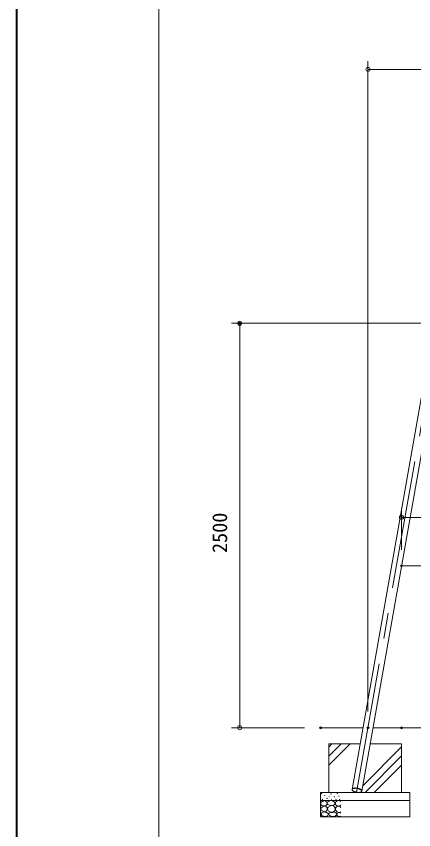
# Model space of a CAD drawing. Units: millimetres, scale not verified. Extents: x 0 to 420, y 0 to 297.
# Drawn here: x 0.2 to 49.3, y 60.4 to 160.9 of the extents above; entities that cross this region are included whole.
import ezdxf
from ezdxf.enums import TextEntityAlignment as Align

# ---------------------------------------------------------------- set-up
doc = ezdxf.new("R2010")
doc.units = ezdxf.units.MM
doc.header["$LTSCALE"] = 0.5
doc.header["$PDMODE"] = 32
doc.header["$PDSIZE"] = 0.25
doc.linetypes.add('USER1', pattern=[50.8, 31.75, -6.35, 6.35, -6.35])
for name, color, linetype, lineweight in [('DEFPOINTS_3', 7, 'Continuous', 0), ('LY_2', 7, 'Continuous', 0), ('LY_5', 2, 'Continuous', 18), ('LY_6', 7, 'Continuous', 0)]:
    doc.layers.add(name, color=color, linetype=linetype, lineweight=lineweight)
doc.styles.add('ＭＳ ゴシック', font='')
doc.styles.get('ＭＳ ゴシック').set_extended_font_data('MS Gothic')

# ---------------------------------------------------------------- blocks, each defined once
blk = doc.blocks.new('-022-_DOTBLANK')
at = {"color": 7, "linetype": 'Continuous', "lineweight": 0}
blk.add_line((-0.5, 0), (-1, 0), dxfattribs=at)
blk.add_circle((0, 0), 0.5, dxfattribs=at)
blk = doc.blocks.new('-001-MS_2')
at = {"color": 7, "linetype": 'Continuous', "lineweight": 0}
for p, q in [((3.92, 89.34), (0.27, 83.88)), ((0.27, 83.88), (1.28, 76.29)), ((2.69, 52.66), (0.27, 45.85)), ((1.28, 76.29), (6.29, 69.94)), ((9.14, 59.48), (2.69, 52.66)), ((9.77, 93.38), (3.92, 89.34)), ((6.29, 69.94), (13.15, 67.35)), ((14.58, 63.66), (9.14, 59.48)), ((15.99, 96.86), (9.77, 93.38)), ((13.15, 67.35), (20.86, 67.08)), ((19.91, 66.45), (14.58, 63.66)), ((22.45, 99.4), (15.99, 96.86)), ((31.08, 63.24), (19.91, 66.45)), ((20.86, 67.08), (28.48, 67.69)), ((29.91, 96.94), (22.45, 99.4)), ((28.48, 67.69), (34.81, 70.25)), ((36.07, 92.11), (29.91, 96.94)), ((39.24, 55.99), (31.08, 63.24)), ((34.81, 70.25), (38.56, 75.54)), ((39.03, 87.18), (36.07, 92.11)), ((38.56, 75.54), (39.88, 81.98)), ((39.88, 81.98), (39.03, 87.18)), ((40.76, 47.48), (39.24, 55.99)), ((43.36, 91), (39.71, 84.09)), ((39.71, 84.09), (40.58, 80.12)), ((40.58, 80.12), (44.3, 75.71)), ((47.31, 59.54), (41.33, 48.68)), ((51.33, 96.79), (43.36, 91)), ((44.3, 75.71), (53.79, 70.93)), ((61.06, 67.6), (47.31, 59.54)), ((56.97, 98.88), (51.33, 96.79)), ((53.79, 70.93), (63.76, 69.49)), ((61.87, 99.49), (56.97, 98.88)), ((72.24, 68.87), (61.06, 67.6)), ((73.64, 97.86), (61.87, 99.49)), ((63.76, 69.49), (71.12, 69.32)), ((71.12, 69.32), (78.63, 70.84)), ((81.06, 65.44), (72.24, 68.87)), ((84.31, 91.65), (73.64, 97.86)), ((78.63, 70.84), (86.23, 75.46)), ((87.97, 57.29), (81.06, 65.44)), ((89.01, 86.31), (84.31, 91.65)), ((86.23, 75.46), (89.98, 81.65)), ((90.25, 46.52), (87.97, 57.29)), ((89.98, 81.65), (89.01, 86.31)), ((92.65, 88.94), (90.78, 82.21)), ((90.78, 82.21), (94.45, 73.44)), ((92.41, 54.25), (90.78, 47.04)), ((96.8, 60.03), (92.41, 54.25)), ((97.12, 94.25), (92.65, 88.94)), ((94.45, 73.44), (102.5, 67)), ((102.77, 63.87), (96.8, 60.03)), ((102.27, 97.95), (97.12, 94.25)), ((107.89, 99.64), (102.27, 97.95)), ((102.5, 67), (110.8, 64.62)), ((109.47, 65.1), (102.77, 63.87)), ((116.57, 98.15), (107.89, 99.64)), ((117.54, 62.64), (109.47, 65.1)), ((110.8, 64.62), (118.03, 65.73)), ((125, 93.3), (116.57, 98.15)), ((124.68, 57.18), (117.54, 62.64)), ((118.03, 65.73), (122.08, 69.11)), ((122.08, 69.11), (125, 73.65)), ((0.27, 45.85), (3.9, 41.03)), ((7.78, 24.5), (0.96, 15.68)), ((0.96, 15.68), (9.45, 4.41)), ((3.9, 41.03), (10.41, 36.67)), ((19.09, 30.52), (7.78, 24.5)), ((9.45, 4.41), (27.89, 0.3)), ((10.41, 36.67), (17.05, 32.38)), ((17.05, 32.38), (23.72, 30.33)), ((36.88, 25.89), (19.09, 30.52)), ((23.72, 30.33), (31.36, 32.78)), ((27.89, 0.3), (42.24, 6.41)), ((31.36, 32.78), (37.66, 39.2)), ((47.66, 16.78), (36.88, 25.89)), ((37.66, 39.2), (40.76, 47.48)), ((41.33, 48.68), (43.97, 41.48)), ((42.24, 6.41), (47.66, 16.78)), ((43.97, 41.48), (49.17, 35.16)), ((51.59, 21.5), (47.28, 16.1)), ((47.28, 16.1), (49.96, 11.42)), ((49.17, 35.16), (61.76, 28.31)), ((49.96, 11.42), (55.93, 6.91)), ((60.52, 25.56), (51.59, 21.5)), ((55.93, 6.91), (62.4, 3.07)), ((68.66, 27), (60.52, 25.56)), ((61.76, 28.31), (75.12, 27.32)), ((62.4, 3.07), (69.71, 0.69)), ((76.2, 26.37), (68.66, 27)), ((69.71, 0.69), (81.56, 0.93)), ((75.12, 27.32), (85.4, 34.78)), ((85.1, 27.83), (76.2, 26.37)), ((81.56, 0.93), (91.88, 5.02)), ((93.5, 25.29), (85.1, 27.83)), ((85.4, 34.78), (90.25, 46.52)), ((90.78, 47.04), (93.44, 38.43)), ((91.88, 5.02), (96.58, 9.83)), ((93.44, 38.43), (99.65, 31.51)), ((97.57, 20.71), (93.5, 25.29)), ((96.58, 9.83), (98.63, 15.56)), ((98.63, 15.56), (97.57, 20.71)), ((102.98, 22.43), (98.7, 15.67)), ((98.7, 15.67), (99.31, 12)), ((99.31, 12), (102.19, 7.75)), ((99.65, 31.51), (107.29, 27.64)), ((102.19, 7.75), (109.35, 2.28)), ((111.69, 26.76), (102.98, 22.43)), ((107.29, 27.64), (114.86, 26.76)), ((109.35, 2.28), (116.76, 0.46)), ((118.98, 25.96), (111.69, 26.76)), ((114.86, 26.76), (120.01, 28.2)), ((116.76, 0.46), (121.06, 1.51)), ((125, 22.64), (118.98, 25.96)), ((120.01, 28.2), (124.68, 30.88)), ((121.06, 1.51), (125, 3.63))]:
    blk.add_line(p, q, dxfattribs=at)
for centre in [(6.61, 142.18), (9.77, 107.32), (25.62, 130.77), (38.61, 113.98), (52.55, 123.48), (63.96, 139.96), (67.44, 106.37), (83.5, 123.55), (95.12, 106.52), (102.42, 144.09), (112.42, 127.06), (117.28, 105.98)]:
    blk.add_circle(centre, 1, dxfattribs=at)

msp = doc.modelspace()

# ---------------------------------------------------------------- linework, layer by layer
at = {"layer": 'DEFPOINTS_3'}
msp.add_line((0.2883, 296.9811), (0.2883, -0.0189), dxfattribs=at)
at = {"layer": 'LY_2'}
msp.add_line((17.7883, 281.9811), (17.7883, 14.9811), dxfattribs=at)
at = {"layer": 'LY_5', "color": 7, "lineweight": 0}
for p, q in [((0.1954, 297.0189), (0.1954, 0.0242)), ((41.6731, 65.3443), (51.4326, 120.693)), ((42.8648, 65.1342), (52.6242, 120.4829)), ((43.0197, 72.9811), (37.7883, 72.9811)), ((110.3283, 72.9811), (44.2484, 72.9811)), ((38.7883, 68.3441), (41.4253, 70.9811)), ((38.7883, 69.4666), (40.3028, 70.9811)), ((38.7883, 70.5891), (39.1803, 70.9811)), ((42.6671, 70.9811), (38.7883, 70.9811)), ((38.7883, 70.9811), (38.7883, 64.9811)), ((47.7883, 70.9811), (43.8957, 70.9811)), ((47.7883, 64.9811), (47.7883, 70.9811)), ((41.6731, 65.3443), (41.6794, 65.3798)), ((41.679, 65.3645), (41.6731, 65.3443)), ((41.6894, 65.3837), (41.679, 65.3645)), ((41.7042, 65.4018), (41.6894, 65.3837)), ((41.7233, 65.4186), (41.7042, 65.4018)), ((41.7465, 65.4341), (41.7233, 65.4186)), ((41.7738, 65.4482), (41.7465, 65.4341)), ((41.8047, 65.4606), (41.7738, 65.4482)), ((41.8393, 65.4713), (41.8047, 65.4606)), ((41.877, 65.4803), (41.8393, 65.4713)), ((41.9178, 65.4874), (41.877, 65.4803)), ((41.9613, 65.4927), (41.9178, 65.4874)), ((42.0071, 65.496), (41.9613, 65.4927)), ((42.0548, 65.4974), (42.0071, 65.496)), ((42.1042, 65.4968), (42.0548, 65.4974)), ((42.1549, 65.4942), (42.1042, 65.4968)), ((42.2064, 65.4898), (42.1549, 65.4942)), ((42.2584, 65.4834), (42.2064, 65.4898)), ((42.3105, 65.4751), (42.2584, 65.4834)), ((42.3623, 65.465), (42.3105, 65.4751)), ((42.4134, 65.4533), (42.3623, 65.465)), ((42.4633, 65.4399), (42.4134, 65.4533)), ((42.5118, 65.4249), (42.4633, 65.4399)), ((42.5584, 65.4086), (42.5118, 65.4249)), ((42.6029, 65.391), (42.5584, 65.4086)), ((42.6448, 65.3722), (42.6029, 65.391)), ((42.6838, 65.3524), (42.6448, 65.3722)), ((37.7883, 64.9811), (48.7883, 64.9811)), ((37.7883, 64.9811), (37.7883, 61.9811)), ((41.6731, 65.3443), (41.6718, 65.3234)), ((41.6718, 65.3234), (41.675, 65.3018)), ((41.675, 65.3018), (41.6827, 65.2797)), ((41.6827, 65.2797), (41.6948, 65.2573)), ((41.6948, 65.2573), (41.7114, 65.2348)), ((41.7114, 65.2348), (41.7322, 65.2123)), ((41.7322, 65.2123), (41.757, 65.19)), ((41.757, 65.19), (41.7858, 65.1681)), ((41.7858, 65.1681), (41.8182, 65.1468)), ((41.8182, 65.1468), (41.8541, 65.1261)), ((41.8541, 65.1261), (41.8931, 65.1063)), ((41.8931, 65.1063), (41.935, 65.0875)), ((41.935, 65.0875), (41.9795, 65.0699)), ((41.9795, 65.0699), (42.0261, 65.0536)), ((42.0261, 65.0536), (42.0746, 65.0387)), ((42.0746, 65.0387), (42.1245, 65.0253)), ((42.1245, 65.0253), (42.1756, 65.0135)), ((42.1605, 64.9811), (42.19, 65.0105)), ((42.1756, 65.0135), (42.2274, 65.0034)), ((42.2274, 65.0034), (42.2794, 64.9952)), ((42.2794, 64.9952), (42.3315, 64.9888)), ((42.3315, 64.9888), (42.383, 64.9843)), ((42.383, 64.9843), (42.4336, 64.9817)), ((42.4336, 64.9817), (42.4831, 64.9811)), ((42.4831, 64.9811), (42.5308, 64.9825)), ((42.5308, 64.9825), (42.5766, 64.9858)), ((42.5766, 64.9858), (42.6201, 64.9911)), ((42.6201, 64.9911), (42.6608, 64.9982)), ((42.6608, 64.9982), (42.6986, 65.0072)), ((42.7196, 65.3317), (42.6838, 65.3524)), ((42.6986, 65.0072), (42.7332, 65.0179)), ((42.7521, 65.3104), (42.7196, 65.3317)), ((42.7332, 65.0179), (42.7641, 65.0304)), ((42.7809, 65.2885), (42.7521, 65.3104)), ((42.7641, 65.0304), (42.7914, 65.0444)), ((42.8057, 65.2662), (42.7809, 65.2885)), ((42.7914, 65.0444), (42.8146, 65.0599)), ((42.8265, 65.2437), (42.8057, 65.2662)), ((42.8146, 65.0599), (42.8337, 65.0767)), ((42.843, 65.2212), (42.8265, 65.2437)), ((42.8337, 65.0767), (42.8485, 65.0948)), ((42.8552, 65.1988), (42.843, 65.2212)), ((42.8485, 65.0948), (42.8589, 65.114)), ((42.8629, 65.1767), (42.8552, 65.1988)), ((42.8589, 65.114), (42.8648, 65.1342)), ((42.8661, 65.1552), (42.8629, 65.1767)), ((42.8648, 65.1342), (42.871, 65.1696)), ((42.8648, 65.1342), (42.8661, 65.1552)), ((48.7883, 61.9811), (48.7883, 64.9811)), ((37.7883, 63.9811), (48.7883, 63.9811)), ((37.7883, 61.9811), (48.7883, 61.9811))]:
    msp.add_line(p, q, dxfattribs=at)
at = {"layer": 'LY_5', "color": 7, "linetype": 'USER1', "lineweight": 0}
for p, q in [((42.2689, 65.2393), (52.444, 122.9449)), ((106.8017, 92.9811), (47.7749, 92.9811)), ((42.2689, 65.2393), (42.2274, 65.0034))]:
    msp.add_line(p, q, dxfattribs=at)
at = {"layer": 'LY_5'}
for p, q in [((41.6915, 65.4125), (41.6794, 65.38)), ((41.6794, 65.38), (41.6794, 65.3798)), ((41.7154, 65.4422), (41.6915, 65.4125)), ((41.7508, 65.4684), (41.7154, 65.4422)), ((41.7968, 65.4908), (41.7508, 65.4684)), ((41.8525, 65.5087), (41.7968, 65.4908)), ((41.9169, 65.5218), (41.8525, 65.5087)), ((41.9885, 65.53), (41.9169, 65.5218)), ((42.066, 65.5329), (41.9885, 65.53)), ((42.1477, 65.5306), (42.066, 65.5329)), ((42.232, 65.5231), (42.1477, 65.5306)), ((42.3172, 65.5105), (42.232, 65.5231)), ((42.4016, 65.4931), (42.3172, 65.5105)), ((42.4834, 65.4713), (42.4016, 65.4931)), ((42.5609, 65.4455), (42.4834, 65.4713)), ((42.6326, 65.4162), (42.5609, 65.4455)), ((42.6971, 65.384), (42.6326, 65.4162)), ((42.7529, 65.3496), (42.6971, 65.384)), ((42.7991, 65.3137), (42.7529, 65.3496)), ((42.8346, 65.277), (42.7991, 65.3137)), ((42.8587, 65.2402), (42.8346, 65.277)), ((42.8709, 65.2042), (42.8587, 65.2402)), ((42.871, 65.1696), (42.8709, 65.2042))]:
    msp.add_line(p, q, dxfattribs=at)
at = {"layer": 'LY_6'}
for p, q in [((43.634, 74.9811), (43.634, 155.3571)), ((43.634, 154.3571), (110.9426, 154.3571)), ((50.4883, 122.9811), (26.7883, 122.9811)), ((27.7883, 72.9811), (27.7883, 122.9811)), ((47.7749, 94.9811), (47.7749, 99.9811)), ((47.7749, 98.9811), (61.4493, 98.9811)), ((35.7883, 72.9811), (26.7883, 72.9811)), ((42.9827, 65.8033), (47.7883, 70.6089)), ((43.2831, 64.9811), (47.7883, 69.4863)), ((44.4056, 64.9811), (47.7883, 68.3638))]:
    msp.add_line(p, q, dxfattribs=at)
for p in [(27.7883, 122.9811), (47.7749, 92.9811), (47.7749, 92.9811), (37.7883, 72.9811), (43.634, 72.9811), (47.7749, 72.9811)]:
    msp.add_point(p, dxfattribs=at)

# ---------------------------------------------------------------- block references
at = {"layer": 'LY_6', "xscale": 0.5, "yscale": 0.5}
for p, rotation in [((43.634, 154.3571), 180), ((27.7883, 122.9811), 90), ((47.7749, 98.9811), 180), ((27.7883, 72.9811), 270)]:
    msp.add_blockref('-022-_DOTBLANK', p, dxfattribs=dict(at, rotation=rotation))
at = {"layer": 'LY_6', "xscale": 0.02, "yscale": 0.02}
msp.add_blockref('-001-MS_2', (37.7883, 61.9811), dxfattribs=at)

# ---------------------------------------------------------------- texts
at = {"layer": 'LY_6', "style": 'ＭＳ ゴシック'}
msp.add_text('2500', height=1.833, rotation=90, dxfattribs=at).set_placement((26.7883, 94.579), align=Align.BOTTOM_LEFT)

doc.saveas('drawing.dxf')
